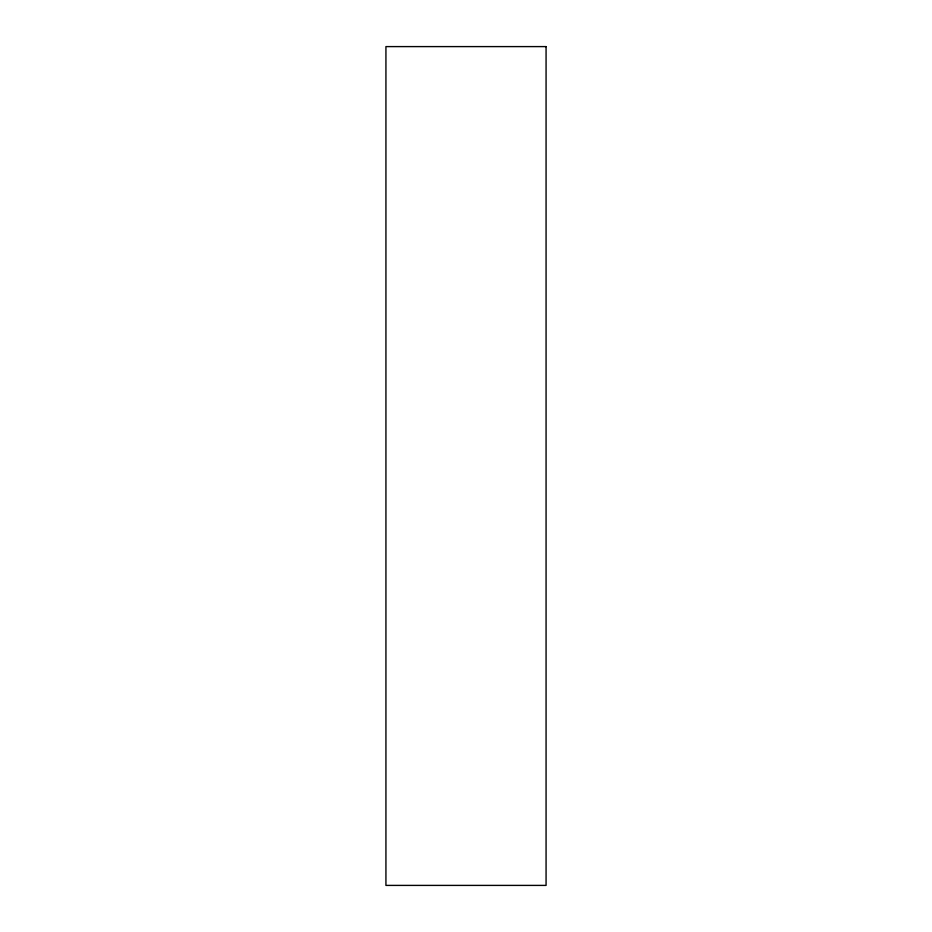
<?xml version="1.0" encoding="UTF-8"?>
<svg xmlns="http://www.w3.org/2000/svg" width="932" height="932" viewBox="0 0 932 932"><rect width="100%" height="100%" fill="white"/><g stroke="black" fill="none" stroke-linecap="round" stroke-linejoin="round"><path stroke-width="1.4" d="M546.07 46.6L385.93 46.6L385.93 885.4L546.07 885.4L546.07 46.6"/></g></svg>
